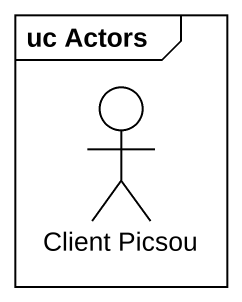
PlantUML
@startuml
mainframe uc Actors
actor "Client Picsou" as Client_Picsou
@enduml
